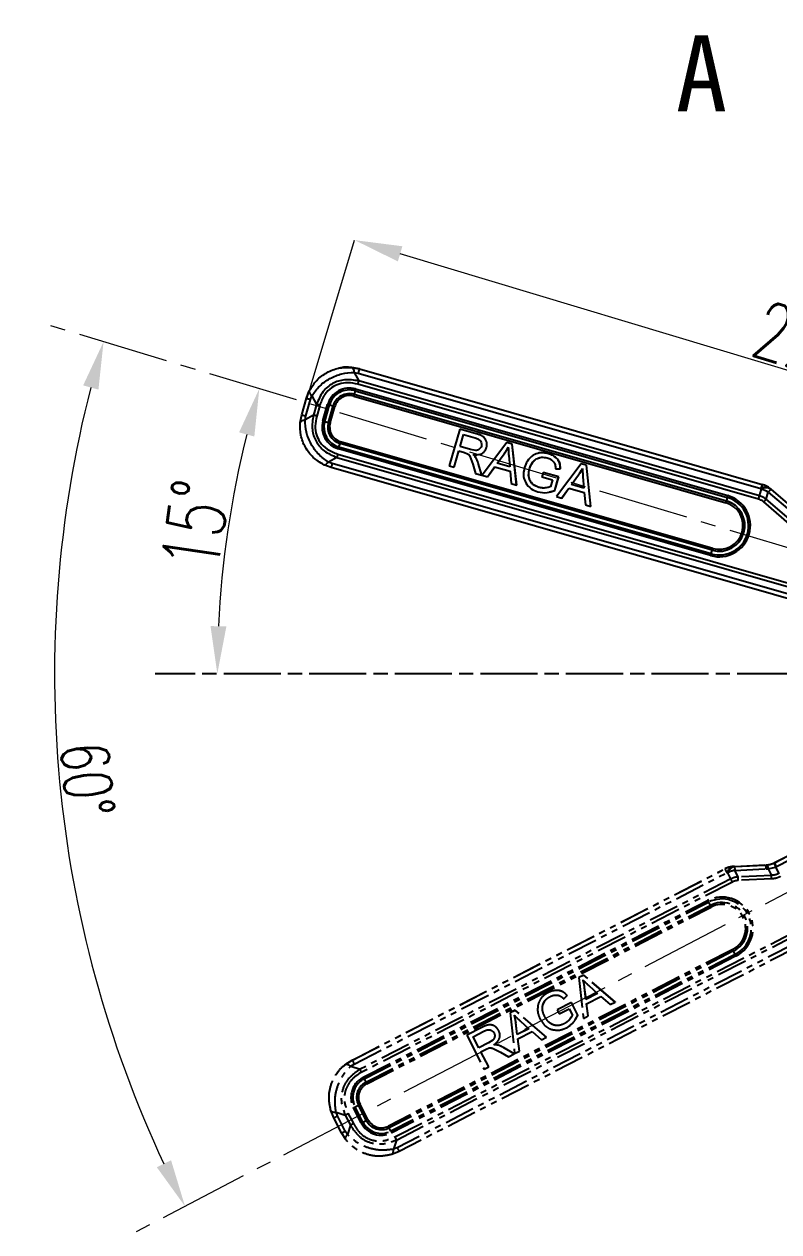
# Model space of a CAD drawing. Header units: millimetres. Extents: x 2085 to 4229, y 754 to 2271.
# Drawn here: x 3814.7 to 3973.5, y 1237.8 to 1492 of the extents above; entities that cross this region are included whole.
import ezdxf

# ---------------------------------------------------------------- set-up
doc = ezdxf.new("R2010")
doc.units = ezdxf.units.MM
for name, pattern in [('AM_ISO08W050', [18, 12, -1.5, 3, -1.5]), ('CENTER2', [28.575, 19.05, -3.175, 3.175, -3.175]), ('PHANTOM', [12.7, 6.35, -1.27, 1.27, -1.27, 1.27, -1.27])]:
    doc.linetypes.add(name, pattern=pattern)
for name, color, linetype, lineweight in [('AM_5', 3, 'Continuous', 25), ('AM_7', 4, 'AM_ISO08W050', 25), ('单点划线', 1, 'CENTER2', 13), ('文字', 7, 'Continuous', 13), ('标注', 3, 'Continuous', 13)]:
    doc.layers.add(name, color=color, linetype=linetype, lineweight=lineweight)
doc.styles.add('SLDTEXTSTYLE1', font='txt.shx', dxfattribs={"width": 0.7, "bigfont": 'gbcbig.shx'})
doc.styles.add('STYLE1', font='txt.shx', dxfattribs={"width": 0.8, "height": 3, "bigfont": 'hzdx.shx'})
doc.dimstyles.new('SLDDIMSTYLE12$0', dxfattribs={"dimtxt": 12, "dimasz": 10, "dimexe": 0, "dimexo": 0.0625, "dimgap": 0.875, "dimtad": 1, "dimdec": 1, "dimlfac": 1.8, "dimrnd": 1e-09, "dimzin": 12, "dimdsep": 46, "dimtxsty": 'SLDTEXTSTYLE1', "dimcen": 0.09, "dimdle": 8.16, "dimclrd": 3, "dimclre": 3, "dimadec": 0, "dimazin": 3, "dimtfac": 1, "dimtdec": 1, "dimtofl": 0, "dimtmove": 0, "dimatfit": 3, "dimfxl": 0, "dimfrac": 2, "dimtolj": 1, "dimlwd": 5, "dimlwe": 5, "dimarcsym": 0})
doc.dimstyles.new('SLDDIMSTYLE12$2', dxfattribs={"dimtxt": 12, "dimasz": 10, "dimexe": 0, "dimexo": 0.0625, "dimgap": 0.875, "dimtad": 1, "dimdec": 1, "dimlfac": 1.8, "dimrnd": 1e-09, "dimzin": 12, "dimdsep": 46, "dimtxsty": 'SLDTEXTSTYLE1', "dimcen": 0.09, "dimdle": 8.16, "dimclrd": 3, "dimclre": 3, "dimadec": 0, "dimazin": 3, "dimtfac": 1, "dimtdec": 1, "dimtofl": 0, "dimtmove": 0, "dimatfit": 3, "dimfxl": 0, "dimfrac": 2, "dimtolj": 1, "dimlwd": 5, "dimlwe": 5, "dimarcsym": 0})

# ---------------------------------------------------------------- blocks, each defined once
blk = doc.blocks.new('*D76')
at = {"layer": 'Defpoints', "color": 0, "transparency": 16777216}
for p in [(3820.11, 1428.52), (3821.24, 1363.66), (4063.52, 1355.21), (4063.52, 1355.21), (3838.23, 1237.79)]:
    blk.add_point(p, dxfattribs=at)
at = {"layer": '标注', "color": 3, "linetype": 'Continuous', "lineweight": 5, "transparency": 16777216}
blk.add_arc((4063.52, 1355.21), 242.43, 165.602, 205.1646, dxfattribs=at)
at = {"layer": '标注', "color": 3, "transparency": 16777216}
for points in [[(3827.11, 1415.94), (3830.32, 1415.04), (3831.4, 1425.12)], [(3845.6, 1252.86), (3842.61, 1251.38), (3848.54, 1243.16)]]:
    blk.add_solid(points, dxfattribs=at)
at = {"layer": '标注', "color": 0, "transparency": 16777216, "insert": (3828.01, 1333.02), "char_height": 10, "attachment_point": 5, "rotation": 275.3833, "style": 'SLDTEXTSTYLE1'}
blk.add_mtext('\\A1;60%%D', dxfattribs=at)
blk = doc.blocks.new('*D78')
at = {"layer": 'AM_5', "color": 3, "linetype": 'Continuous', "lineweight": 5, "transparency": 16777216}
blk.add_arc((4063.43, 1355.24), 208.1, 165.9929, 177.2464, dxfattribs=at)
at = {"layer": 'AM_5', "color": 3, "transparency": 16777216}
for points in [[(3859.91, 1406.05), (3863.12, 1405.17), (3864.17, 1415.25)], [(3857.24, 1365.2), (3853.9, 1365.28), (3855.33, 1355.24)]]:
    blk.add_solid(points, dxfattribs=at)
at = {"layer": 'Defpoints', "color": 0, "transparency": 16777216}
for p in [(3820.11, 1428.52), (3859.27, 1395.57), (3842.27, 1355.24), (4063.53, 1355.21), (4066.68, 1355.24)]:
    blk.add_point(p, dxfattribs=at)
at = {"layer": 'AM_5', "color": 0, "transparency": 16777216, "insert": (3850.75, 1386.57), "char_height": 12, "attachment_point": 5, "rotation": 81.6196, "style": 'SLDTEXTSTYLE1'}
blk.add_mtext('\\A1;15%%D', dxfattribs=at)
blk = doc.blocks.new('*D56')
at = {"layer": 'AM_5', "color": 3, "linetype": 'Continuous', "lineweight": 5, "transparency": 16777216}
for p, q in [((3874.2, 1413.25), (3884.22, 1446.51)), ((4064.26, 1392.28), (3893.79, 1443.62))]:
    blk.add_line(p, q, dxfattribs=at)
at = {"layer": 'AM_5', "color": 3, "lineweight": 5, "transparency": 16777216}
blk.add_line((4063.55, 1355.27), (4073.83, 1389.4), dxfattribs=at)
at = {"layer": 'AM_5', "color": 3, "transparency": 16777216}
for points in [[(3894.27, 1445.22), (3893.31, 1442.03), (3884.22, 1446.51)], [(4064.74, 1393.88), (4063.77, 1390.69), (4073.83, 1389.4)]]:
    blk.add_solid(points, dxfattribs=at)
at = {"layer": 'Defpoints', "color": 0, "transparency": 16777216}
for p in [(3884.22, 1446.51), (3874.19, 1413.19), (4063.53, 1355.21)]:
    blk.add_point(p, dxfattribs=at)
at = {"layer": 'AM_5', "color": 0, "transparency": 16777216, "insert": (3979.19, 1425.08), "char_height": 12, "attachment_point": 5, "rotation": 343.2384, "style": 'SLDTEXTSTYLE1'}
blk.add_mtext('\\A1;225', dxfattribs=at)

msp = doc.modelspace()

# ---------------------------------------------------------------- linework, layer by layer
at = {"color": 7, "linetype": 'Continuous', "lineweight": 25}
for p, q in [((3880.874, 1419.547), (3880.841, 1419.54)), ((3883.592, 1419.701), (3885.22, 1419.393)), ((3885.243, 1419.399), (3883.618, 1419.707)), ((3884.13, 1418.676), (3885.108, 1416.874)), ((3884.13, 1418.676), (3884.945, 1418.522)), ((3884.945, 1418.522), (3969.66, 1394.229)), ((3885.243, 1419.399), (3885.22, 1419.393)), ((3885.22, 1419.393), (3969.935, 1395.1)), ((3885.243, 1419.399), (3969.959, 1395.105)), ((3969.191, 1392.011), (3884.906, 1416.181)), ((3969.393, 1392.704), (3885.108, 1416.874)), ((3873.096, 1409.763), (3874.088, 1413.223)), ((3874.088, 1413.223), (3874.687, 1414.765)), ((3874.926, 1412.969), (3875.225, 1413.74)), ((3875.225, 1413.74), (3876.203, 1411.937)), ((3884.021, 1413.688), (3962.312, 1391.237)), ((3884.327, 1414.809), (3884.126, 1414.062)), ((3884.126, 1414.062), (3962.417, 1391.611)), ((3884.327, 1414.809), (3962.618, 1392.357)), ((3884.432, 1415.183), (3962.724, 1392.731)), ((3873.934, 1409.509), (3874.926, 1412.969)), ((3876.203, 1411.937), (3875.558, 1409.688)), ((3876.891, 1411.738), (3876.246, 1409.489)), ((3877.553, 1408.459), (3878.545, 1411.919)), ((3877.93, 1408.352), (3878.922, 1411.812)), ((3878.693, 1408.14), (3879.685, 1411.6)), ((3878.922, 1411.812), (3879.685, 1411.6)), ((3879.069, 1408.033), (3880.062, 1411.493)), ((3872.787, 1408.136), (3873.096, 1409.763)), ((3875.558, 1409.688), (3873.779, 1408.695)), ((3873.779, 1408.695), (3873.934, 1409.509)), ((3877.93, 1408.352), (3878.693, 1408.14)), ((3906.356, 1406.747), (3904.136, 1399.004)), ((3906.374, 1406.751), (3906.356, 1406.747)), ((3909.782, 1405.765), (3906.356, 1406.747)), ((3909.8, 1405.769), (3906.374, 1406.751)), ((3906.402, 1403.044), (3907.137, 1405.604)), ((3906.42, 1403.047), (3907.152, 1405.599)), ((3907.137, 1405.604), (3909.58, 1404.903)), ((3909.8, 1405.769), (3909.782, 1405.765)), ((3880.926, 1402.946), (3881.154, 1403.699)), ((3959.445, 1381.247), (3881.154, 1403.699)), ((3959.555, 1381.622), (3881.264, 1404.074)), ((3910.995, 1405.317), (3910.978, 1405.313)), ((3916.26, 1403.913), (3911.068, 1397.022)), ((3916.277, 1403.917), (3916.26, 1403.913)), ((3917.363, 1403.596), (3916.26, 1403.913)), ((3917.381, 1403.6), (3916.277, 1403.917)), ((3917.381, 1403.6), (3917.363, 1403.596)), ((3918.299, 1394.948), (3917.363, 1403.596)), ((3918.317, 1394.952), (3917.381, 1403.6)), ((3880.494, 1400.782), (3878.715, 1399.79)), ((3880.494, 1400.782), (3982.56, 1371.513)), ((3880.689, 1401.474), (3982.755, 1372.204)), ((3959.108, 1380.12), (3880.816, 1402.571)), ((3959.217, 1380.495), (3880.926, 1402.946)), ((3905.16, 1398.71), (3906.147, 1402.152)), ((3905.178, 1398.714), (3906.162, 1402.147)), ((3906.147, 1402.152), (3907.34, 1401.809)), ((3906.42, 1403.047), (3906.402, 1403.044)), ((3908.609, 1402.411), (3906.402, 1403.044)), ((3908.627, 1402.415), (3906.42, 1403.047)), ((3907.34, 1401.809), (3907.987, 1401.558)), ((3908.468, 1401.01), (3909.107, 1399.326)), ((3908.627, 1402.415), (3908.609, 1402.411)), ((3909.694, 1402.228), (3908.609, 1402.411)), ((3910.432, 1401.388), (3910.45, 1401.391)), ((3914.208, 1399.566), (3915.714, 1401.59)), ((3914.226, 1399.57), (3915.732, 1401.594)), ((3915.732, 1401.594), (3915.714, 1401.59)), ((3916.636, 1401.183), (3916.836, 1398.812)), ((3922.439, 1400.449), (3923.249, 1400.697)), ((3922.887, 1401.679), (3922.869, 1401.675)), ((3924.996, 1401.553), (3924.979, 1401.55)), ((3879.266, 1398.63), (3877.723, 1399.231)), ((3879.488, 1399.49), (3878.715, 1399.79)), ((3981.937, 1369.187), (3879.266, 1398.63)), ((3982.159, 1370.047), (3879.488, 1399.49)), ((3904.136, 1399.004), (3905.16, 1398.71)), ((3905.178, 1398.714), (3905.16, 1398.71)), ((3909.107, 1399.326), (3909.668, 1397.417)), ((3910.227, 1399.551), (3910.21, 1399.547)), ((3910.955, 1397.048), (3910.21, 1399.547)), ((3910.973, 1397.052), (3910.227, 1399.551)), ((3912.15, 1396.711), (3913.678, 1398.815)), ((3912.168, 1396.715), (3913.691, 1398.811)), ((3913.678, 1398.815), (3916.909, 1397.889)), ((3914.226, 1399.57), (3914.208, 1399.566)), ((3916.836, 1398.812), (3914.208, 1399.566)), ((3916.836, 1398.821), (3914.226, 1399.57)), ((3921.036, 1398.399), (3921.018, 1398.395)), ((3922.439, 1400.449), (3922.421, 1400.445)), ((3926.486, 1398.358), (3927.489, 1398.351)), ((3931.878, 1399.434), (3926.686, 1392.543)), ((3926.903, 1400.399), (3926.885, 1400.395)), ((3927.507, 1398.354), (3927.489, 1398.351)), ((3931.896, 1399.438), (3931.878, 1399.434)), ((3932.981, 1399.118), (3931.878, 1399.434)), ((3932.999, 1399.122), (3931.896, 1399.438)), ((3932.999, 1399.122), (3932.981, 1399.118)), ((3933.917, 1390.469), (3932.981, 1399.118)), ((3933.935, 1390.473), (3932.999, 1399.122)), ((3909.668, 1397.417), (3910.955, 1397.048)), ((3910.973, 1397.052), (3910.955, 1397.048)), ((3911.068, 1397.022), (3912.15, 1396.711)), ((3912.168, 1396.715), (3912.15, 1396.711)), ((3916.909, 1397.889), (3917.143, 1395.279)), ((3921.131, 1395.886), (3921.113, 1395.882)), ((3923.865, 1397.625), (3923.604, 1396.717)), ((3923.604, 1396.717), (3925.874, 1396.066)), ((3923.883, 1397.629), (3923.865, 1397.625)), ((3927.137, 1396.686), (3923.865, 1397.625)), ((3927.155, 1396.69), (3923.883, 1397.629)), ((3925.874, 1396.066), (3925.459, 1394.62)), ((3926.315, 1393.82), (3927.137, 1396.686)), ((3926.333, 1393.824), (3927.155, 1396.69)), ((3927.155, 1396.69), (3927.137, 1396.686)), ((3929.826, 1395.087), (3931.332, 1397.111)), ((3929.844, 1395.091), (3931.35, 1397.115)), ((3931.35, 1397.115), (3931.332, 1397.111)), ((3932.255, 1396.704), (3932.454, 1394.333)), ((3917.143, 1395.279), (3918.299, 1394.948)), ((3918.317, 1394.952), (3918.299, 1394.948)), ((3922.999, 1394.466), (3922.981, 1394.462)), ((3924.509, 1394.376), (3924.491, 1394.372)), ((3924.984, 1394.465), (3924.509, 1394.376)), ((3925.192, 1393.46), (3925.21, 1393.464)), ((3925.197, 1393.51), (3926.333, 1393.824)), ((3926.333, 1393.824), (3926.315, 1393.82)), ((3927.768, 1392.232), (3929.297, 1394.336)), ((3927.786, 1392.236), (3929.309, 1394.333)), ((3929.297, 1394.336), (3932.527, 1393.41)), ((3929.844, 1395.091), (3929.826, 1395.087)), ((3932.454, 1394.333), (3929.826, 1395.087)), ((3932.454, 1394.342), (3929.844, 1395.091)), ((3932.527, 1393.41), (3932.761, 1390.801)), ((3969.393, 1392.704), (3969.811, 1394.099)), ((3969.66, 1394.229), (3969.811, 1394.099)), ((3969.935, 1395.1), (3969.959, 1395.105)), ((3970.786, 1391.977), (3971.232, 1393.466)), ((3971.232, 1393.466), (3976.209, 1389.221)), ((3971.615, 1394.198), (3971.638, 1394.203)), ((3971.615, 1394.198), (3971.766, 1394.068)), ((3971.777, 1394.086), (3971.623, 1394.216)), ((3971.638, 1394.203), (3971.792, 1394.073)), ((3971.766, 1394.068), (3976.743, 1389.822)), ((3971.792, 1394.073), (3976.769, 1389.828)), ((3926.686, 1392.543), (3927.768, 1392.232)), ((3927.786, 1392.236), (3927.768, 1392.232)), ((3932.761, 1390.801), (3933.917, 1390.469)), ((3933.935, 1390.473), (3933.917, 1390.469)), ((3962.618, 1392.357), (3962.417, 1391.611)), ((3975.667, 1386.832), (3970.3, 1391.41)), ((3976.153, 1387.398), (3970.786, 1391.977)), ((3959.217, 1380.495), (3959.445, 1381.247))]:
    msp.add_line(p, q, dxfattribs=at)
at = {"color": 7, "linetype": 'PHANTOM', "lineweight": 25}
for p, q in [((3972.541, 1315.48), (3980.384, 1319.507)), ((3972.555, 1315.5), (3980.398, 1319.527)), ((3972.937, 1314.657), (3980.78, 1318.684)), ((3883.725, 1273.921), (3962.123, 1314.177)), ((3883.738, 1273.941), (3962.137, 1314.197)), ((3962.123, 1314.177), (3962.137, 1314.197)), ((3964.159, 1314.698), (3963.959, 1314.688)), ((3963.965, 1314.669), (3963.979, 1314.689)), ((3963.965, 1314.669), (3964.164, 1314.677)), ((3963.979, 1314.689), (3964.179, 1314.699)), ((3964.164, 1314.677), (3970.699, 1314.987)), ((3964.179, 1314.699), (3970.714, 1315.009)), ((3964.187, 1313.873), (3970.721, 1314.183)), ((3970.699, 1314.987), (3970.714, 1315.009)), ((3970.714, 1315.009), (3970.966, 1315.028)), ((3970.721, 1314.183), (3971.226, 1314.222)), ((3971.226, 1314.222), (3972.774, 1314.575)), ((3971.226, 1314.222), (3971.927, 1312.816)), ((3972.556, 1315.5), (3972.474, 1315.459)), ((3972.474, 1315.459), (3972.555, 1315.5)), ((3972.541, 1315.48), (3972.555, 1315.5)), ((3972.774, 1314.575), (3972.937, 1314.657)), ((3972.774, 1314.575), (3973.462, 1313.195)), ((3884.12, 1273.098), (3962.518, 1313.354)), ((3963.367, 1312.059), (3885.367, 1272.007)), ((3962.518, 1313.354), (3962.717, 1313.362)), ((3963.367, 1312.059), (3962.717, 1313.362)), ((3964.88, 1312.482), (3964.187, 1313.873)), ((3971.927, 1312.816), (3964.88, 1312.482)), ((3971.96, 1312.071), (3964.913, 1311.736)), ((3963.694, 1311.415), (3885.694, 1271.364)), ((3886.032, 1270.312), (3958.485, 1307.515)), ((3886.211, 1269.967), (3958.664, 1307.17)), ((3886.575, 1269.285), (3959.028, 1306.488)), ((3958.664, 1307.17), (3959.028, 1306.488)), ((3886.754, 1268.94), (3959.208, 1306.143)), ((3892.683, 1257.754), (3987.139, 1306.255)), ((3893.014, 1257.116), (3987.47, 1305.617)), ((3988.18, 1304.273), (3893.165, 1255.485)), ((3988.607, 1303.495), (3893.592, 1254.707)), ((3963.777, 1297.246), (3891.323, 1260.043)), ((3963.953, 1296.898), (3891.5, 1259.694)), ((3964.302, 1296.193), (3963.953, 1296.898)), ((3964.302, 1296.193), (3891.848, 1258.99)), ((3964.478, 1295.845), (3892.025, 1258.641)), ((3932.427, 1291.819), (3931.406, 1291.295)), ((3931.416, 1291.31), (3931.406, 1291.295)), ((3931.406, 1291.295), (3932.336, 1282.717)), ((3932.437, 1291.834), (3931.416, 1291.31)), ((3932.437, 1291.834), (3932.427, 1291.819)), ((3939.027, 1286.153), (3932.427, 1291.819)), ((3939.038, 1286.168), (3932.437, 1291.834)), ((3932.607, 1289.243), (3932.597, 1289.228)), ((3932.884, 1286.721), (3932.597, 1289.228)), ((3932.895, 1286.736), (3932.607, 1289.243)), ((3933.549, 1289.562), (3935.317, 1287.97)), ((3923.313, 1286.779), (3923.303, 1286.764)), ((3923.829, 1285.576), (3924.249, 1286.312)), ((3924.938, 1288.131), (3924.927, 1288.116)), ((3927.118, 1288.595), (3927.108, 1288.58)), ((3928.21, 1286.821), (3928.947, 1287.501)), ((3928.957, 1287.516), (3928.947, 1287.501)), ((3935.317, 1287.97), (3932.884, 1286.721)), ((3932.895, 1286.736), (3932.884, 1286.721)), ((3935.31, 1287.976), (3932.895, 1286.736)), ((3933.012, 1285.811), (3936.001, 1287.346)), ((3936.001, 1287.346), (3937.958, 1285.604)), ((3937.958, 1285.604), (3939.027, 1286.153)), ((3939.038, 1286.168), (3939.027, 1286.153)), ((3917.973, 1284.397), (3916.952, 1283.873)), ((3916.963, 1283.888), (3916.952, 1283.873)), ((3916.952, 1283.873), (3917.882, 1275.295)), ((3917.983, 1284.413), (3916.963, 1283.888)), ((3917.983, 1284.413), (3917.973, 1284.397)), ((3924.574, 1278.732), (3917.973, 1284.397)), ((3924.584, 1278.747), (3917.983, 1284.413)), ((3923.829, 1285.576), (3923.818, 1285.561)), ((3929.829, 1286.047), (3926.801, 1284.492)), ((3926.811, 1284.507), (3926.801, 1284.492)), ((3926.801, 1284.492), (3927.232, 1283.652)), ((3929.84, 1286.062), (3926.811, 1284.507)), ((3927.232, 1283.652), (3929.333, 1284.73)), ((3929.333, 1284.73), (3930.02, 1283.392)), ((3929.84, 1286.062), (3929.829, 1286.047)), ((3931.191, 1283.395), (3929.829, 1286.047)), ((3931.202, 1283.41), (3929.84, 1286.062)), ((3933.337, 1283.231), (3933.012, 1285.811)), ((3933.347, 1283.246), (3933.024, 1285.817)), ((3912.153, 1281.295), (3912.142, 1281.28)), ((3918.154, 1281.821), (3918.143, 1281.806)), ((3918.431, 1279.299), (3918.143, 1281.806)), ((3918.441, 1279.314), (3918.154, 1281.821)), ((3919.095, 1282.14), (3920.863, 1280.548)), ((3924.208, 1283.121), (3924.198, 1283.106)), ((3925.997, 1281.353), (3925.987, 1281.338)), ((3928.331, 1281.596), (3928.32, 1281.581)), ((3929.494, 1282.564), (3929.484, 1282.549)), ((3929.779, 1282.954), (3929.494, 1282.564)), ((3930.587, 1282.404), (3931.202, 1283.41)), ((3930.619, 1282.363), (3930.629, 1282.378)), ((3931.202, 1283.41), (3931.191, 1283.395)), ((3932.336, 1282.717), (3933.337, 1283.231)), ((3933.347, 1283.246), (3933.337, 1283.231)), ((3910.961, 1280.791), (3907.791, 1279.163)), ((3907.802, 1279.178), (3907.791, 1279.163)), ((3907.791, 1279.163), (3911.471, 1271.997)), ((3910.972, 1280.806), (3907.802, 1279.178)), ((3909.143, 1278.863), (3911.404, 1280.025)), ((3910.359, 1276.494), (3909.143, 1278.863)), ((3910.37, 1276.509), (3909.157, 1278.871)), ((3910.972, 1280.806), (3910.961, 1280.791)), ((3920.863, 1280.548), (3918.431, 1279.299)), ((3918.441, 1279.314), (3918.431, 1279.299)), ((3920.856, 1280.555), (3918.441, 1279.314)), ((3918.558, 1278.39), (3921.548, 1279.925)), ((3921.548, 1279.925), (3923.504, 1278.182)), ((3923.504, 1278.182), (3924.574, 1278.732)), ((3924.584, 1278.747), (3924.574, 1278.732)), ((3912.401, 1277.543), (3910.359, 1276.494)), ((3910.37, 1276.509), (3910.359, 1276.494)), ((3912.411, 1277.558), (3910.37, 1276.509)), ((3910.783, 1275.669), (3911.887, 1276.236)), ((3911.887, 1276.236), (3912.531, 1276.495)), ((3913.317, 1278.152), (3912.401, 1277.543)), ((3912.411, 1277.558), (3912.401, 1277.543)), ((3913.257, 1276.425), (3914.875, 1275.634)), ((3914.431, 1278.044), (3914.441, 1278.059)), ((3915.538, 1276.565), (3915.528, 1276.55)), ((3917.782, 1275.238), (3915.528, 1276.55)), ((3917.792, 1275.253), (3915.538, 1276.565)), ((3918.883, 1275.81), (3918.558, 1278.39)), ((3918.894, 1275.825), (3918.57, 1278.395)), ((3882.327, 1273.032), (3883.725, 1273.921)), ((3883.738, 1273.941), (3882.342, 1273.054)), ((3883.738, 1273.941), (3883.725, 1273.921)), ((3912.419, 1272.484), (3910.783, 1275.669)), ((3912.429, 1272.499), (3910.797, 1275.676)), ((3914.875, 1275.634), (3916.59, 1274.626)), ((3916.59, 1274.626), (3917.782, 1275.238)), ((3917.792, 1275.253), (3917.782, 1275.238)), ((3917.882, 1275.295), (3918.883, 1275.81)), ((3918.894, 1275.825), (3918.883, 1275.81)), ((3880.45, 1271.059), (3880.431, 1271.032)), ((3883.421, 1272.653), (3884.12, 1273.098)), ((3883.421, 1272.653), (3885.367, 1272.007)), ((3911.471, 1271.997), (3912.419, 1272.484)), ((3912.429, 1272.499), (3912.419, 1272.484)), ((3886.211, 1269.967), (3886.575, 1269.285)), ((3879.829, 1261.804), (3879.211, 1263.338)), ((3885.617, 1260.701), (3883.972, 1263.904)), ((3884.32, 1264.083), (3885.021, 1264.451)), ((3885.965, 1260.881), (3884.32, 1264.083)), ((3886.666, 1261.248), (3885.021, 1264.451)), ((3887.014, 1261.428), (3885.369, 1264.631)), ((3881.474, 1258.602), (3879.829, 1261.804)), ((3880.305, 1262.959), (3882.251, 1262.314)), ((3880.614, 1262.192), (3880.305, 1262.959)), ((3882.259, 1258.99), (3880.614, 1262.192)), ((3882.251, 1262.314), (3883.32, 1260.232)), ((3882.89, 1262.64), (3883.959, 1260.558)), ((3885.965, 1260.881), (3886.666, 1261.248)), ((3882.362, 1257.204), (3881.474, 1258.602)), ((3882.702, 1258.291), (3882.259, 1258.99)), ((3883.32, 1260.232), (3882.702, 1258.291)), ((3891.848, 1258.99), (3891.5, 1259.694)), ((3893.014, 1257.116), (3892.396, 1255.175)), ((3893.591, 1254.706), (3892.055, 1254.088)), ((3893.165, 1255.485), (3892.396, 1255.175))]:
    msp.add_line(p, q, dxfattribs=at)
at = {"color": 7, "linetype": 'Continuous', "lineweight": 25}
for centre, radius, start, end in [((3883.12, 1410.608), 4.759, 73.99917, 164.00247), ((3883.123, 1410.608), 4.37, 73.99917, 164.00247), ((3883.136, 1410.611), 3.59, 73.99917, 164.00247), ((3883.138, 1410.611), 3.201, 73.99917, 164.00247), ((3855.965, 1421.777), 29.199, 343.91719, 344.67981), ((3912.487, 1407.094), 29.197, 163.9172, 164.67984), ((3894.012, 1465.703), 55.963, 253.95603, 254.35706), ((3864.594, 1357.707), 55.967, 73.95602, 74.35704), ((3882.129, 1407.147), 4.76, 164.00083, 253.99752), ((3893.02, 1462.242), 55.963, 253.95603, 254.35706), ((3882.131, 1407.147), 4.37, 164.00075, 253.99756), ((3882.144, 1407.15), 3.591, 164.00075, 253.99757), ((3863.602, 1354.246), 55.967, 73.95602, 74.35704), ((3882.146, 1407.151), 3.201, 164.00056, 253.99766), ((3852.689, 1412.223), 29.714, 343.32882, 344.08236), ((3909.391, 1394.422), 29.714, 163.32881, 164.08236), ((3982.201, 1390.749), 13.015, 160.47239, 164.49357), ((3970.611, 1392.549), 1.93, 58.66161, 119.51448), ((3970.762, 1392.419), 1.93, 58.66153, 119.51425), ((3968.287, 1388.762), 5.55, 57.94933, 74.06129), ((3968.694, 1390.774), 4.5, 49.53467, 73.99864), ((3968.718, 1390.779), 4.5, 49.53467, 73.99864), ((3983.469, 1383.148), 16.006, 136.98242, 139.86093), ((3960.915, 1386.426), 6.56, 254.00246, 74), ((3960.918, 1386.426), 6.17, 254.00238, 74.00008), ((3960.931, 1386.429), 5.391, 254.00253, 73.99993), ((3960.933, 1386.429), 5.001, 254.00255, 73.99991), ((3934.257, 1399.325), 29.198, 343.91719, 344.67983), ((3990.779, 1384.643), 29.198, 163.91719, 164.67983), ((3987.681, 1371.971), 29.713, 163.32879, 164.08235), ((3930.98, 1389.772), 29.715, 343.32883, 344.08237)]:
    msp.add_arc(centre, radius, start, end, dxfattribs=at)
at = {"color": 7, "linetype": 'PHANTOM', "lineweight": 25}
for centre, radius, start, end in [((3964.178, 1310.174), 4.5, 92.71551, 117.17948), ((3974.044, 1319.399), 13.015, 203.65323, 207.67441), ((3964.192, 1310.194), 4.5, 92.71551, 117.17948), ((3964.361, 1312.78), 1.93, 101.84245, 162.69532), ((3964.56, 1312.788), 1.93, 101.84237, 162.69509), ((3980.17, 1314.723), 16.006, 180.16327, 183.04177), ((3986.704, 1315.033), 16.006, 180.16315, 183.04177), ((3984.463, 1320.701), 13.015, 203.65317, 207.67445), ((3965.258, 1308.428), 5.55, 101.13017, 117.24213), ((3961.482, 1301.68), 6.56, 297.1833, 117.18084), ((3984.478, 1320.815), 29.198, 207.09803, 207.86067), ((3961.483, 1301.682), 6.17, 297.18322, 117.18092), ((3961.491, 1301.693), 5.391, 297.18337, 117.18077), ((3933.215, 1292.843), 29.198, 27.09803, 27.86067), ((3961.492, 1301.695), 5.001, 297.18339, 117.18075), ((3937.363, 1283.635), 29.715, 26.50967, 27.26321), ((3990.89, 1309.455), 29.713, 206.50963, 207.26319), ((3888.206, 1266.078), 4.759, 117.18001, 207.18331), ((3888.207, 1266.08), 4.37, 117.18001, 207.18331), ((3888.215, 1266.091), 3.59, 117.18001, 207.18331), ((3888.216, 1266.093), 3.201, 117.18001, 207.18331), ((3912.024, 1283.611), 29.197, 207.09805, 207.86068), ((3860.761, 1255.64), 29.199, 27.09803, 27.86065), ((3858.446, 1313.706), 55.963, 297.13687, 297.5379), ((3910.897, 1214.825), 55.967, 117.13686, 117.53788), ((3860.091, 1310.504), 55.963, 297.13687, 297.5379), ((3889.852, 1262.877), 4.37, 207.18159, 297.1784), ((3912.541, 1211.623), 55.967, 117.13686, 117.53788), ((3889.86, 1262.889), 3.591, 207.18159, 297.17841), ((3889.861, 1262.891), 3.201, 207.1814, 297.1785), ((3889.851, 1262.876), 4.76, 207.18167, 297.17837), ((3864.91, 1246.432), 29.714, 26.50966, 27.2632), ((3918.438, 1272.252), 29.714, 206.50966, 207.26321)]:
    msp.add_arc(centre, radius, start, end, dxfattribs=at)
at = {"color": 7, "linetype": 'Continuous', "lineweight": 25}
for points, knots in [([(3874.687, 1414.765), (3875.16, 1415.538), (3876.103, 1417.078), (3878.312, 1418.718), (3880.876, 1419.724), (3882.685, 1419.709), (3883.592, 1419.701)], [0, 0, 0, 0, 0.2509207, 0.5000162, 0.7490448, 1, 1, 1, 1]), ([(3875.225, 1413.74), (3875.731, 1414.451), (3876.738, 1415.868), (3878.973, 1417.459), (3881.511, 1418.514), (3883.255, 1418.622), (3884.13, 1418.676)], [0, 0, 0, 0, 0.2509209, 0.5000162, 0.7490448, 1, 1, 1, 1]), ([(3883.618, 1419.707), (3882.695, 1419.787), (3881.754, 1419.869), (3880.892, 1419.546), (3880.876, 1419.54)], [0, 0, 0, 0, 0.9811751, 1, 1, 1, 1]), ([(3883.592, 1419.701), (3883.702, 1419.646), (3883.922, 1419.534), (3884.061, 1418.962), (3884.13, 1418.676)], [0, 0, 0, 0, 0.5000005, 1, 1, 1, 1]), ([(3885.108, 1416.874), (3884.091, 1417.038), (3882.205, 1417.343), (3879.506, 1416.453), (3877.334, 1414.634), (3876.598, 1412.88), (3876.203, 1411.937)], [0, 0, 0, 0, 0.2702915, 0.5008839, 0.7316205, 1, 1, 1, 1]), ([(3884.906, 1416.181), (3884.202, 1416.331), (3882.892, 1416.61), (3880.972, 1416.323), (3879.252, 1415.491), (3877.725, 1413.96), (3877.183, 1412.517), (3876.891, 1411.738)], [0, 0, 0, 0, 0.2085412, 0.3881399, 0.5544367, 0.759769, 1, 1, 1, 1]), ([(3874.687, 1414.765), (3874.668, 1414.639), (3874.628, 1414.384), (3875.025, 1413.956), (3875.225, 1413.74)], [0, 0, 0, 0, 0.49686735, 1, 1, 1, 1]), ([(3877.723, 1399.231), (3876.949, 1399.704), (3875.407, 1400.648), (3873.765, 1402.859), (3872.761, 1405.422), (3872.778, 1407.229), (3872.787, 1408.136)], [0, 0, 0, 0, 0.2509467, 0.4999848, 0.7490685, 1, 1, 1, 1]), ([(3872.787, 1408.137), (3872.836, 1408.25), (3872.936, 1408.478), (3873.498, 1408.623), (3873.779, 1408.695)], [0, 0, 0, 0, 0.50000085, 1, 1, 1, 1]), ([(3878.715, 1399.79), (3878.001, 1400.297), (3876.577, 1401.308), (3874.984, 1403.546), (3873.932, 1406.082), (3873.83, 1407.822), (3873.779, 1408.695)], [0, 0, 0, 0, 0.2509467, 0.4999847, 0.7490684, 1, 1, 1, 1]), ([(3875.558, 1409.688), (3875.393, 1408.67), (3875.087, 1406.784), (3875.978, 1404.084), (3877.798, 1401.913), (3879.552, 1401.178), (3880.494, 1400.782)], [0, 0, 0, 0, 0.2705363, 0.5011773, 0.7319034, 1, 1, 1, 1]), ([(3876.246, 1409.489), (3876.096, 1408.784), (3875.818, 1407.474), (3876.105, 1405.552), (3876.938, 1403.833), (3878.469, 1402.307), (3879.911, 1401.766), (3880.689, 1401.474)], [0, 0, 0, 0, 0.20872371, 0.38836947, 0.55468562, 0.75997191, 1, 1, 1, 1]), ([(3910.978, 1405.313), (3910.788, 1405.402), (3910.401, 1405.582), (3909.991, 1405.703), (3909.782, 1405.765)], [0, 0, 0, 0, 0.4889255, 1, 1, 1, 1]), ([(3910.995, 1405.317), (3910.806, 1405.405), (3910.419, 1405.586), (3910.009, 1405.707), (3909.8, 1405.769)], [0, 0, 0, 0, 0.4889255, 1, 1, 1, 1]), ([(3909.58, 1404.903), (3909.828, 1404.819), (3910.186, 1404.698), (3910.582, 1404.413), (3910.705, 1404.232), (3910.763, 1404.147)], [0, 0, 0, 0, 0.5431864, 0.7867589, 1, 1, 1, 1]), ([(3910.885, 1403.158), (3910.837, 1403.028), (3910.741, 1402.769), (3910.535, 1402.585), (3910.432, 1402.494)], [0, 0, 0, 0, 0.5017512, 1, 1, 1, 1]), ([(3910.763, 1404.147), (3910.832, 1403.986), (3910.934, 1403.748), (3910.941, 1403.403), (3910.904, 1403.24), (3910.885, 1403.158)], [0, 0, 0, 0, 0.508701, 0.7517829, 1, 1, 1, 1]), ([(3911.65, 1404.736), (3911.541, 1404.862), (3911.346, 1405.089), (3911.091, 1405.245), (3910.978, 1405.313)], [0, 0, 0, 0, 0.5575462, 1, 1, 1, 1]), ([(3912.005, 1403.876), (3911.967, 1404.054), (3911.901, 1404.363), (3911.725, 1404.624), (3911.65, 1404.736)], [0, 0, 0, 0, 0.5738958, 1, 1, 1, 1]), ([(3911.942, 1402.86), (3911.984, 1403.05), (3912.059, 1403.386), (3912.021, 1403.728), (3912.005, 1403.876)], [0, 0, 0, 0, 0.5655054, 1, 1, 1, 1]), ([(3907.987, 1401.558), (3908.067, 1401.495), (3908.26, 1401.342), (3908.391, 1401.133), (3908.468, 1401.01)], [0, 0, 0, 0, 0.4142729, 1, 1, 1, 1]), ([(3909.155, 1401.369), (3909.417, 1401.343), (3909.902, 1401.296), (3910.589, 1401.396), (3911.192, 1401.666), (3911.689, 1402.164), (3911.855, 1402.62), (3911.942, 1402.86)], [0, 0, 0, 0, 0.2248507, 0.4169148, 0.5876668, 0.7832367, 1, 1, 1, 1]), ([(3910.21, 1399.547), (3910.07, 1399.98), (3909.848, 1400.67), (3909.343, 1401.179), (3909.155, 1401.369)], [0, 0, 0, 0, 0.628575, 1, 1, 1, 1]), ([(3910.227, 1399.551), (3910.088, 1399.984), (3909.866, 1400.674), (3909.361, 1401.183), (3909.173, 1401.373)], [0, 0, 0, 0, 0.628575, 1, 1, 1, 1]), ([(3910.432, 1402.494), (3910.319, 1402.42), (3910.094, 1402.274), (3909.827, 1402.244), (3909.694, 1402.228)], [0, 0, 0, 0, 0.50112496, 1, 1, 1, 1]), ([(3915.714, 1401.59), (3915.879, 1401.827), (3916.183, 1402.264), (3916.43, 1402.736), (3916.544, 1402.952)], [0, 0, 0, 0, 0.5419592, 1, 1, 1, 1]), ([(3915.732, 1401.594), (3915.896, 1401.831), (3916.201, 1402.268), (3916.448, 1402.74), (3916.562, 1402.955)], [0, 0, 0, 0, 0.5419592, 1, 1, 1, 1]), ([(3916.544, 1402.952), (3916.551, 1402.663), (3916.566, 1402.073), (3916.613, 1401.484), (3916.636, 1401.183)], [0, 0, 0, 0, 0.4886907, 1, 1, 1, 1]), ([(3921.792, 1401.235), (3921.332, 1400.857), (3920.477, 1400.156), (3920.116, 1399.114), (3919.95, 1398.633)], [0, 0, 0, 0, 0.5381648, 1, 1, 1, 1]), ([(3924.979, 1401.55), (3924.649, 1401.627), (3924.023, 1401.774), (3922.903, 1401.762), (3922.208, 1401.432), (3921.792, 1401.235)], [0, 0, 0, 0, 0.308178, 0.5862676, 1, 1, 1, 1]), ([(3922.421, 1400.445), (3922.591, 1400.534), (3922.929, 1400.713), (3923.724, 1400.879), (3924.326, 1400.758), (3924.739, 1400.676)], [0, 0, 0, 0, 0.2394886, 0.4785859, 1, 1, 1, 1]), ([(3924.996, 1401.553), (3924.669, 1401.625), (3924.045, 1401.76), (3923.306, 1401.811), (3922.961, 1401.671), (3922.899, 1401.646)], [0, 0, 0, 0, 0.4764978, 0.9064737, 1, 1, 1, 1]), ([(3924.739, 1400.676), (3924.991, 1400.588), (3925.481, 1400.416), (3925.853, 1400.055), (3926.034, 1399.878)], [0, 0, 0, 0, 0.512975, 1, 1, 1, 1]), ([(3926.885, 1400.395), (3926.591, 1400.674), (3926.038, 1401.198), (3925.316, 1401.437), (3924.979, 1401.55)], [0, 0, 0, 0, 0.5318982, 1, 1, 1, 1]), ([(3926.903, 1400.399), (3926.609, 1400.678), (3926.056, 1401.202), (3925.334, 1401.441), (3924.996, 1401.553)], [0, 0, 0, 0, 0.53189815, 1, 1, 1, 1]), ([(3877.723, 1399.231), (3877.843, 1399.215), (3878.086, 1399.183), (3878.505, 1399.587), (3878.715, 1399.79)], [0, 0, 0, 0, 0.4968674, 1, 1, 1, 1]), ([(3919.95, 1398.633), (3919.817, 1397.996), (3919.589, 1396.896), (3920.022, 1395.871), (3920.204, 1395.44)], [0, 0, 0, 0, 0.5794862, 1, 1, 1, 1]), ([(3921.113, 1395.882), (3921.038, 1396.061), (3920.885, 1396.428), (3920.776, 1397.289), (3920.919, 1397.942), (3921.018, 1398.395)], [0, 0, 0, 0, 0.2264152, 0.4626215, 1, 1, 1, 1]), ([(3921.131, 1395.886), (3920.993, 1396.318), (3920.728, 1397.149), (3920.936, 1397.994), (3921.036, 1398.399)], [0, 0, 0, 0, 0.520635, 1, 1, 1, 1]), ([(3921.018, 1398.395), (3921.172, 1398.824), (3921.395, 1399.444), (3921.94, 1400.106), (3922.263, 1400.333), (3922.421, 1400.445)], [0, 0, 0, 0, 0.5344662, 0.7714045, 1, 1, 1, 1]), ([(3921.036, 1398.399), (3921.204, 1398.884), (3921.489, 1399.702), (3922.164, 1400.233), (3922.439, 1400.449)], [0, 0, 0, 0, 0.5921782, 1, 1, 1, 1]), ([(3926.034, 1399.878), (3926.11, 1399.779), (3926.264, 1399.577), (3926.468, 1399.068), (3926.478, 1398.648), (3926.486, 1398.358)], [0, 0, 0, 0, 0.23103556, 0.46846759, 1, 1, 1, 1]), ([(3927.489, 1398.351), (3927.484, 1398.784), (3927.477, 1399.53), (3927.06, 1400.14), (3926.885, 1400.395)], [0, 0, 0, 0, 0.5814657, 1, 1, 1, 1]), ([(3927.507, 1398.354), (3927.502, 1398.788), (3927.495, 1399.534), (3927.078, 1400.144), (3926.903, 1400.399)], [0, 0, 0, 0, 0.5814657, 1, 1, 1, 1]), ([(3931.332, 1397.111), (3931.497, 1397.348), (3931.801, 1397.785), (3932.049, 1398.257), (3932.162, 1398.473)], [0, 0, 0, 0, 0.54195929, 1, 1, 1, 1]), ([(3931.35, 1397.115), (3931.515, 1397.352), (3931.819, 1397.789), (3932.066, 1398.261), (3932.18, 1398.477)], [0, 0, 0, 0, 0.5419593, 1, 1, 1, 1]), ([(3932.162, 1398.473), (3932.169, 1398.184), (3932.184, 1397.594), (3932.231, 1397.005), (3932.255, 1396.704)], [0, 0, 0, 0, 0.4886908, 1, 1, 1, 1]), ([(3920.204, 1395.44), (3920.561, 1394.96), (3921.227, 1394.066), (3922.275, 1393.701), (3922.76, 1393.532)], [0, 0, 0, 0, 0.53725916, 1, 1, 1, 1]), ([(3922.981, 1394.462), (3922.58, 1394.612), (3921.997, 1394.829), (3921.402, 1395.389), (3921.209, 1395.718), (3921.113, 1395.882)], [0, 0, 0, 0, 0.5264104, 0.7642346, 1, 1, 1, 1]), ([(3922.999, 1394.466), (3922.545, 1394.632), (3921.767, 1394.916), (3921.318, 1395.601), (3921.131, 1395.886)], [0, 0, 0, 0, 0.5837878, 1, 1, 1, 1]), ([(3922.76, 1393.532), (3923.418, 1393.42), (3924.633, 1393.214), (3925.787, 1393.63), (3926.315, 1393.82)], [0, 0, 0, 0, 0.5424178, 1, 1, 1, 1]), ([(3924.491, 1394.372), (3924.236, 1394.345), (3923.727, 1394.292), (3923.229, 1394.406), (3922.981, 1394.462)], [0, 0, 0, 0, 0.5020846, 1, 1, 1, 1]), ([(3924.509, 1394.376), (3924.223, 1394.348), (3923.714, 1394.298), (3923.216, 1394.415), (3922.999, 1394.466)], [0, 0, 0, 0, 0.5618251, 1, 1, 1, 1]), ([(3925.459, 1394.62), (3925.347, 1394.575), (3925.037, 1394.45), (3924.704, 1394.402), (3924.491, 1394.372)], [0, 0, 0, 0, 0.3598376, 1, 1, 1, 1]), ([(3970.3, 1391.41), (3970.107, 1391.557), (3969.767, 1391.814), (3969.365, 1391.951), (3969.191, 1392.011)], [0, 0, 0, 0, 0.56777287, 1, 1, 1, 1]), ([(3970.786, 1391.977), (3970.57, 1392.134), (3970.142, 1392.446), (3969.641, 1392.618), (3969.393, 1392.704)], [0, 0, 0, 0, 0.50495342, 1, 1, 1, 1])]:
    msp.add_open_spline(points, degree=3, knots=knots, dxfattribs=at)
for points in [[(3885.22, 1419.393), (3885.204, 1419.353), (3885.172, 1419.273), (3885.021, 1418.773), (3884.945, 1418.522)], [(3884.906, 1416.181), (3884.925, 1416.248), (3884.964, 1416.382), (3885.019, 1416.571), (3885.069, 1416.742), (3885.095, 1416.83), (3885.108, 1416.874)], [(3874.088, 1413.223), (3874.122, 1413.211), (3874.19, 1413.186), (3874.681, 1413.042), (3874.926, 1412.969)], [(3876.891, 1411.738), (3876.824, 1411.757), (3876.691, 1411.796), (3876.502, 1411.85), (3876.332, 1411.9), (3876.246, 1411.925), (3876.203, 1411.937)], [(3873.096, 1409.763), (3873.13, 1409.75), (3873.198, 1409.726), (3873.688, 1409.581), (3873.934, 1409.509)], [(3876.246, 1409.489), (3876.179, 1409.508), (3876.046, 1409.546), (3875.857, 1409.601), (3875.687, 1409.65), (3875.601, 1409.675), (3875.558, 1409.688)], [(3880.689, 1401.474), (3880.67, 1401.407), (3880.632, 1401.273), (3880.578, 1401.084), (3880.53, 1400.913), (3880.506, 1400.826), (3880.494, 1400.782)], [(3879.488, 1399.49), (3879.42, 1399.241), (3879.285, 1398.744), (3879.273, 1398.668), (3879.266, 1398.63)], [(3969.191, 1392.011), (3969.21, 1392.078), (3969.248, 1392.211), (3969.304, 1392.401), (3969.354, 1392.572), (3969.38, 1392.66), (3969.393, 1392.704)], [(3970.3, 1391.41), (3970.347, 1391.466), (3970.442, 1391.577), (3970.576, 1391.733), (3970.696, 1391.873), (3970.756, 1391.942), (3970.786, 1391.977)]]:
    msp.add_open_spline(points, degree=3, dxfattribs=at)
at = {"color": 7, "linetype": 'PHANTOM', "lineweight": 25}
for points, knots in [([(3970.699, 1314.987), (3970.746, 1314.99), (3970.831, 1314.995), (3970.914, 1315.003), (3970.951, 1315.006)], [0, 0, 0, 0, 0.5576718, 1, 1, 1, 1]), ([(3970.951, 1315.006), (3971.215, 1315.046), (3971.735, 1315.124), (3972.221, 1315.335), (3972.46, 1315.439)], [0, 0, 0, 0, 0.5083155, 1, 1, 1, 1]), ([(3970.951, 1315.006), (3970.989, 1314.971), (3971.066, 1314.902), (3971.173, 1314.448), (3971.226, 1314.222)], [0, 0, 0, 0, 0.5008043, 1, 1, 1, 1]), ([(3970.966, 1315.028), (3971.23, 1315.067), (3971.749, 1315.144), (3972.235, 1315.355), (3972.474, 1315.459)], [0, 0, 0, 0, 0.50800634, 1, 1, 1, 1]), ([(3972.46, 1315.439), (3972.475, 1315.447), (3972.503, 1315.46), (3972.53, 1315.474), (3972.541, 1315.48)], [0, 0, 0, 0, 0.5601455, 1, 1, 1, 1]), ([(3972.46, 1315.439), (3972.463, 1315.393), (3972.47, 1315.301), (3972.673, 1314.817), (3972.774, 1314.575)], [0, 0, 0, 0, 0.5, 1, 1, 1, 1]), ([(3964.88, 1312.482), (3964.615, 1312.449), (3964.09, 1312.384), (3963.606, 1312.166), (3963.367, 1312.059)], [0, 0, 0, 0, 0.50495342, 1, 1, 1, 1]), ([(3964.913, 1311.736), (3964.673, 1311.711), (3964.249, 1311.666), (3963.862, 1311.491), (3963.694, 1311.415)], [0, 0, 0, 0, 0.56777287, 1, 1, 1, 1]), ([(3973.462, 1313.195), (3973.221, 1313.09), (3972.731, 1312.875), (3972.198, 1312.836), (3971.927, 1312.816)], [0, 0, 0, 0, 0.4914989, 1, 1, 1, 1]), ([(3973.789, 1312.552), (3973.503, 1312.425), (3972.92, 1312.165), (3972.284, 1312.103), (3971.96, 1312.071)], [0, 0, 0, 0, 0.4902935, 1, 1, 1, 1]), ([(3932.271, 1290.788), (3932.473, 1290.583), (3932.888, 1290.163), (3933.325, 1289.765), (3933.549, 1289.562)], [0, 0, 0, 0, 0.4886908, 1, 1, 1, 1]), ([(3932.597, 1289.228), (3932.555, 1289.513), (3932.478, 1290.04), (3932.336, 1290.553), (3932.271, 1290.788)], [0, 0, 0, 0, 0.54195929, 1, 1, 1, 1]), ([(3932.607, 1289.243), (3932.566, 1289.528), (3932.488, 1290.055), (3932.346, 1290.568), (3932.281, 1290.804)], [0, 0, 0, 0, 0.5419593, 1, 1, 1, 1]), ([(3924.927, 1288.116), (3924.634, 1287.947), (3924.077, 1287.626), (3923.268, 1286.851), (3922.987, 1286.135), (3922.819, 1285.707)], [0, 0, 0, 0, 0.308178, 0.5862676, 1, 1, 1, 1]), ([(3924.938, 1288.131), (3924.65, 1287.959), (3924.102, 1287.631), (3923.529, 1287.162), (3923.373, 1286.824), (3923.345, 1286.764)], [0, 0, 0, 0, 0.4764978, 0.9064737, 1, 1, 1, 1]), ([(3923.818, 1285.561), (3923.881, 1285.742), (3924.005, 1286.104), (3924.471, 1286.768), (3924.993, 1287.093), (3925.351, 1287.315)], [0, 0, 0, 0, 0.2394886, 0.4785859, 1, 1, 1, 1]), ([(3927.108, 1288.58), (3926.702, 1288.581), (3925.94, 1288.585), (3925.25, 1288.266), (3924.927, 1288.116)], [0, 0, 0, 0, 0.5318982, 1, 1, 1, 1]), ([(3927.118, 1288.595), (3926.713, 1288.597), (3925.951, 1288.6), (3925.261, 1288.281), (3924.938, 1288.131)], [0, 0, 0, 0, 0.53189815, 1, 1, 1, 1]), ([(3925.351, 1287.315), (3925.594, 1287.423), (3926.069, 1287.634), (3926.588, 1287.624), (3926.84, 1287.62)], [0, 0, 0, 0, 0.512975, 1, 1, 1, 1]), ([(3926.84, 1287.62), (3926.964, 1287.599), (3927.214, 1287.557), (3927.711, 1287.326), (3928.006, 1287.027), (3928.21, 1286.821)], [0, 0, 0, 0, 0.23103556, 0.46846759, 1, 1, 1, 1]), ([(3928.947, 1287.501), (3928.647, 1287.815), (3928.131, 1288.353), (3927.409, 1288.513), (3927.108, 1288.58)], [0, 0, 0, 0, 0.5814657, 1, 1, 1, 1]), ([(3928.957, 1287.516), (3928.657, 1287.83), (3928.141, 1288.368), (3927.42, 1288.528), (3927.118, 1288.595)], [0, 0, 0, 0, 0.5814657, 1, 1, 1, 1]), ([(3922.819, 1285.707), (3922.742, 1285.116), (3922.598, 1284.019), (3923.048, 1283.013), (3923.256, 1282.548)], [0, 0, 0, 0, 0.5381648, 1, 1, 1, 1]), ([(3924.198, 1283.106), (3924.017, 1283.525), (3923.755, 1284.129), (3923.7, 1284.984), (3923.779, 1285.371), (3923.818, 1285.561)], [0, 0, 0, 0, 0.5344662, 0.7714045, 1, 1, 1, 1]), ([(3924.208, 1283.121), (3923.999, 1283.59), (3923.647, 1284.382), (3923.776, 1285.23), (3923.829, 1285.576)], [0, 0, 0, 0, 0.5921782, 1, 1, 1, 1]), ([(3912.142, 1281.28), (3911.944, 1281.215), (3911.538, 1281.082), (3911.156, 1280.889), (3910.961, 1280.791)], [0, 0, 0, 0, 0.4889255, 1, 1, 1, 1]), ([(3912.153, 1281.295), (3911.954, 1281.23), (3911.548, 1281.097), (3911.167, 1280.904), (3910.972, 1280.806)], [0, 0, 0, 0, 0.4889255, 1, 1, 1, 1]), ([(3913.028, 1281.319), (3912.862, 1281.337), (3912.564, 1281.369), (3912.272, 1281.307), (3912.142, 1281.28)], [0, 0, 0, 0, 0.5575462, 1, 1, 1, 1]), ([(3913.875, 1280.935), (3913.726, 1281.038), (3913.466, 1281.219), (3913.159, 1281.289), (3913.028, 1281.319)], [0, 0, 0, 0, 0.5738958, 1, 1, 1, 1]), ([(3917.817, 1283.367), (3918.02, 1283.161), (3918.435, 1282.741), (3918.872, 1282.344), (3919.095, 1282.14)], [0, 0, 0, 0, 0.4886907, 1, 1, 1, 1]), ([(3918.143, 1281.806), (3918.102, 1282.092), (3918.024, 1282.619), (3917.882, 1283.132), (3917.817, 1283.367)], [0, 0, 0, 0, 0.5419592, 1, 1, 1, 1]), ([(3918.154, 1281.821), (3918.112, 1282.107), (3918.035, 1282.634), (3917.893, 1283.147), (3917.828, 1283.382)], [0, 0, 0, 0, 0.5419592, 1, 1, 1, 1]), ([(3923.256, 1282.548), (3923.595, 1281.993), (3924.182, 1281.035), (3925.198, 1280.584), (3925.626, 1280.394)], [0, 0, 0, 0, 0.5794862, 1, 1, 1, 1]), ([(3925.987, 1281.338), (3925.809, 1281.418), (3925.447, 1281.58), (3924.778, 1282.134), (3924.436, 1282.708), (3924.198, 1283.106)], [0, 0, 0, 0, 0.2264152, 0.4626215, 1, 1, 1, 1]), ([(3925.997, 1281.353), (3925.601, 1281.574), (3924.839, 1281.999), (3924.413, 1282.758), (3924.208, 1283.121)], [0, 0, 0, 0, 0.520635, 1, 1, 1, 1]), ([(3928.32, 1281.581), (3927.925, 1281.416), (3927.352, 1281.176), (3926.535, 1281.176), (3926.169, 1281.284), (3925.987, 1281.338)], [0, 0, 0, 0, 0.5264104, 0.7642346, 1, 1, 1, 1]), ([(3928.331, 1281.596), (3927.886, 1281.407), (3927.125, 1281.082), (3926.328, 1281.273), (3925.997, 1281.353)], [0, 0, 0, 0, 0.5837878, 1, 1, 1, 1]), ([(3929.484, 1282.549), (3929.316, 1282.355), (3928.981, 1281.968), (3928.54, 1281.71), (3928.32, 1281.581)], [0, 0, 0, 0, 0.5020846, 1, 1, 1, 1]), ([(3929.494, 1282.564), (3929.305, 1282.348), (3928.967, 1281.963), (3928.525, 1281.708), (3928.331, 1281.596)], [0, 0, 0, 0, 0.5618251, 1, 1, 1, 1]), ([(3928.796, 1280.751), (3929.353, 1281.121), (3930.379, 1281.801), (3930.936, 1282.895), (3931.191, 1283.395)], [0, 0, 0, 0, 0.5424178, 1, 1, 1, 1]), ([(3930.02, 1283.392), (3929.969, 1283.283), (3929.828, 1282.979), (3929.618, 1282.717), (3929.484, 1282.549)], [0, 0, 0, 0, 0.3598376, 1, 1, 1, 1]), ([(3911.404, 1280.025), (3911.642, 1280.133), (3911.986, 1280.29), (3912.469, 1280.353), (3912.684, 1280.305), (3912.784, 1280.282)], [0, 0, 0, 0, 0.5431864, 0.7867589, 1, 1, 1, 1]), ([(3912.784, 1280.282), (3912.945, 1280.213), (3913.182, 1280.109), (3913.422, 1279.862), (3913.507, 1279.718), (3913.55, 1279.645)], [0, 0, 0, 0, 0.508701, 0.7517829, 1, 1, 1, 1]), ([(3913.674, 1278.85), (3913.642, 1278.72), (3913.578, 1278.459), (3913.404, 1278.254), (3913.317, 1278.152)], [0, 0, 0, 0, 0.50112496, 1, 1, 1, 1]), ([(3913.513, 1277.157), (3913.721, 1277.317), (3914.107, 1277.615), (3914.54, 1278.158), (3914.795, 1278.767), (3914.817, 1279.47), (3914.625, 1279.917), (3914.524, 1280.151)], [0, 0, 0, 0, 0.2248507, 0.4169148, 0.5876668, 0.7832367, 1, 1, 1, 1]), ([(3913.55, 1279.645), (3913.604, 1279.517), (3913.711, 1279.263), (3913.686, 1278.987), (3913.674, 1278.85)], [0, 0, 0, 0, 0.5017512, 1, 1, 1, 1]), ([(3914.524, 1280.151), (3914.425, 1280.319), (3914.249, 1280.615), (3913.988, 1280.838), (3913.875, 1280.935)], [0, 0, 0, 0, 0.5655054, 1, 1, 1, 1]), ([(3925.626, 1280.394), (3926.216, 1280.288), (3927.313, 1280.092), (3928.327, 1280.543), (3928.796, 1280.751)], [0, 0, 0, 0, 0.53725916, 1, 1, 1, 1]), ([(3912.531, 1276.495), (3912.632, 1276.504), (3912.878, 1276.524), (3913.117, 1276.462), (3913.257, 1276.425)], [0, 0, 0, 0, 0.4142729, 1, 1, 1, 1]), ([(3915.528, 1276.55), (3915.13, 1276.77), (3914.496, 1277.121), (3913.779, 1277.147), (3913.513, 1277.157)], [0, 0, 0, 0, 0.628575, 1, 1, 1, 1]), ([(3915.538, 1276.565), (3915.14, 1276.785), (3914.507, 1277.136), (3913.789, 1277.162), (3913.523, 1277.172)], [0, 0, 0, 0, 0.628575, 1, 1, 1, 1]), ([(3879.211, 1263.338), (3879.028, 1264.226), (3878.661, 1265.994), (3879.149, 1268.702), (3880.331, 1271.189), (3881.66, 1272.416), (3882.327, 1273.032)], [0, 0, 0, 0, 0.2509207, 0.5000162, 0.7490448, 1, 1, 1, 1]), ([(3880.305, 1262.959), (3880.187, 1263.824), (3879.951, 1265.546), (3880.494, 1268.236), (3881.622, 1270.742), (3882.82, 1272.014), (3883.421, 1272.653)], [0, 0, 0, 0, 0.2509209, 0.5000162, 0.7490448, 1, 1, 1, 1]), ([(3882.342, 1273.054), (3881.614, 1272.481), (3880.872, 1271.897), (3880.465, 1271.07), (3880.457, 1271.055)], [0, 0, 0, 0, 0.9811751, 1, 1, 1, 1]), ([(3885.367, 1272.007), (3884.513, 1271.431), (3882.929, 1270.363), (3881.57, 1267.867), (3881.231, 1265.054), (3881.895, 1263.272), (3882.251, 1262.314)], [0, 0, 0, 0, 0.2702915, 0.5008839, 0.7316205, 1, 1, 1, 1]), ([(3885.694, 1271.364), (3885.078, 1270.991), (3883.932, 1270.298), (3882.728, 1268.775), (3882.044, 1266.991), (3881.978, 1264.83), (3882.57, 1263.407), (3882.89, 1262.64)], [0, 0, 0, 0, 0.2085412, 0.3881399, 0.5544367, 0.759769, 1, 1, 1, 1]), ([(3882.327, 1273.032), (3882.445, 1273.066), (3882.682, 1273.136), (3883.174, 1272.814), (3883.421, 1272.653)], [0, 0, 0, 0, 0.5000005, 1, 1, 1, 1]), ([(3879.212, 1263.338), (3879.284, 1263.233), (3879.429, 1263.021), (3880.012, 1262.98), (3880.305, 1262.959)], [0, 0, 0, 0, 0.49686735, 1, 1, 1, 1]), ([(3882.361, 1257.205), (3882.32, 1257.321), (3882.237, 1257.555), (3882.547, 1258.046), (3882.703, 1258.291)], [0, 0, 0, 0, 0.50000085, 1, 1, 1, 1]), ([(3892.396, 1255.175), (3891.528, 1255.056), (3889.798, 1254.819), (3887.105, 1255.361), (3884.602, 1256.49), (3883.337, 1257.689), (3882.702, 1258.291)], [0, 0, 0, 0, 0.2509467, 0.4999847, 0.7490684, 1, 1, 1, 1]), ([(3883.32, 1260.232), (3883.897, 1259.377), (3884.965, 1257.793), (3887.462, 1256.434), (3890.275, 1256.096), (3892.056, 1256.76), (3893.014, 1257.116)], [0, 0, 0, 0, 0.2705363, 0.5011773, 0.7319034, 1, 1, 1, 1]), ([(3883.959, 1260.558), (3884.332, 1259.942), (3885.025, 1258.795), (3886.549, 1257.591), (3888.334, 1256.907), (3890.494, 1256.842), (3891.916, 1257.434), (3892.683, 1257.754)], [0, 0, 0, 0, 0.20872371, 0.38836947, 0.55468562, 0.75997191, 1, 1, 1, 1]), ([(3892.055, 1254.088), (3891.167, 1253.904), (3889.396, 1253.537), (3886.686, 1254.026), (3884.2, 1255.207), (3882.976, 1256.537), (3882.362, 1257.204)], [0, 0, 0, 0, 0.2509467, 0.4999848, 0.7490685, 1, 1, 1, 1]), ([(3892.055, 1254.088), (3892.154, 1254.159), (3892.352, 1254.302), (3892.382, 1254.883), (3892.396, 1255.175)], [0, 0, 0, 0, 0.4968674, 1, 1, 1, 1])]:
    msp.add_open_spline(points, degree=3, knots=knots, dxfattribs=at)
for points in [[(3963.694, 1311.415), (3963.662, 1311.477), (3963.599, 1311.601), (3963.509, 1311.777), (3963.429, 1311.936), (3963.388, 1312.018), (3963.367, 1312.059)], [(3964.913, 1311.736), (3964.91, 1311.809), (3964.903, 1311.955), (3964.894, 1312.161), (3964.886, 1312.345), (3964.882, 1312.436), (3964.88, 1312.482)], [(3971.96, 1312.071), (3971.957, 1312.143), (3971.95, 1312.289), (3971.941, 1312.495), (3971.933, 1312.679), (3971.929, 1312.771), (3971.927, 1312.816)], [(3883.725, 1273.921), (3883.74, 1273.881), (3883.772, 1273.801), (3884.004, 1273.332), (3884.12, 1273.098)], [(3885.694, 1271.364), (3885.662, 1271.426), (3885.599, 1271.55), (3885.509, 1271.725), (3885.429, 1271.885), (3885.388, 1271.966), (3885.367, 1272.007)], [(3879.829, 1261.804), (3879.863, 1261.818), (3879.929, 1261.847), (3880.386, 1262.077), (3880.614, 1262.192)], [(3882.89, 1262.64), (3882.828, 1262.608), (3882.704, 1262.544), (3882.53, 1262.455), (3882.372, 1262.375), (3882.292, 1262.334), (3882.251, 1262.314)], [(3881.474, 1258.602), (3881.507, 1258.616), (3881.574, 1258.645), (3882.031, 1258.875), (3882.259, 1258.99)], [(3883.959, 1260.558), (3883.897, 1260.526), (3883.773, 1260.463), (3883.598, 1260.374), (3883.441, 1260.293), (3883.361, 1260.253), (3883.32, 1260.232)], [(3892.683, 1257.754), (3892.715, 1257.692), (3892.779, 1257.568), (3892.869, 1257.394), (3892.951, 1257.236), (3892.993, 1257.156), (3893.014, 1257.116)], [(3893.165, 1255.485), (3893.286, 1255.257), (3893.528, 1254.802), (3893.57, 1254.739), (3893.592, 1254.707)]]:
    msp.add_open_spline(points, degree=3, dxfattribs=at)
at = {"layer": 'AM_7'}
msp.add_line((4066.679, 1355.241), (3842.267, 1355.241), dxfattribs=at)
at = {"layer": '单点划线'}
for q in [(3820.108, 1428.521), (3838.232, 1237.788)]:
    msp.add_line((4063.522, 1355.208), q, dxfattribs=at)

# ---------------------------------------------------------------- texts
at = {"layer": '文字', "insert": (3978.985, 1480.715), "char_height": 16, "width": 240, "attachment_point": 5, "style": 'STYLE1'}
msp.add_mtext('\\pt176;{\\fSimSun|b0|i0|c134|p2;\\W1;A  向}', dxfattribs=at)

# ---------------------------------------------------------------- dimensions: what is measured, and where the dimension line sits
at = {"layer": 'AM_5'}
dim = msp.add_linear_dim(base=(3884.219, 1446.506), p1=(4063.534, 1355.21), p2=(3874.186, 1413.193), angle=163.23837, text='225', dimstyle='SLDDIMSTYLE12$0', override={"dimlfac": 1, "dimpost": ''}, dxfattribs=at)
dim.commit()
dim.dimension.update_dxf_attribs({"geometry": '*D56', "text_midpoint": (3977.203, 1418.5), "dimtype": 160})
dim = msp.add_angular_dim_2l(base=(3859.275, 1395.567), line1=((4063.531, 1355.209), (3820.108, 1428.521)), line2=((4066.679, 1355.241), (3842.267, 1355.241)), text='15%%D', dimstyle='SLDDIMSTYLE12$2', override={"dimlfac": 1}, dxfattribs=at)
dim.commit()
dim.dimension.update_dxf_attribs({"geometry": '*D78', "text_midpoint": (3850.75, 1386.572)})
at = {"layer": '标注'}
dim = msp.add_angular_dim_2l(base=(3821.244, 1363.661), line1=((4063.522, 1355.208), (3820.108, 1428.521)), line2=((4063.522, 1355.208), (3838.232, 1237.788)), text='60%%D', dimstyle='SLDDIMSTYLE12$2', override={"dimtxt": 10, "dimadec": 3, "dimtdec": 3, "dimtzin": 0}, dxfattribs=at)
dim.commit()
dim.dimension.update_dxf_attribs({"geometry": '*D76', "text_midpoint": (3828.015, 1333.015)})

doc.saveas('drawing.dxf')
